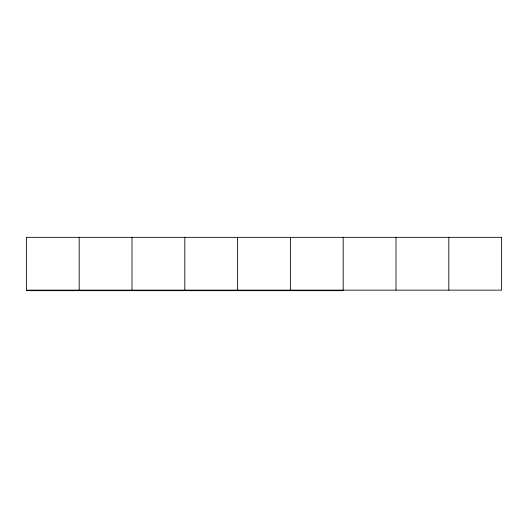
<?xml version="1.0" encoding="UTF-8"?>
<svg xmlns="http://www.w3.org/2000/svg" width="528" height="528" viewBox="0 0 528 528"><rect width="100%" height="100%" fill="white"/><g stroke="black" fill="none" stroke-linecap="round" stroke-linejoin="round"><path stroke-width="0.79" d="M26.4 290.664L343.2 290.664L343.2 237.336M448.8 237.336L448.8 290.136M396 237.336L396 290.136M290.4 237.336L290.4 290.664M237.6 237.336L237.6 290.136M184.8 237.336L184.8 290.136M132 237.336L132 290.136M79.2 237.336L79.2 290.136M501.6 237.336L26.4 237.336L26.4 290.136L501.6 290.136L501.6 237.336"/></g></svg>
